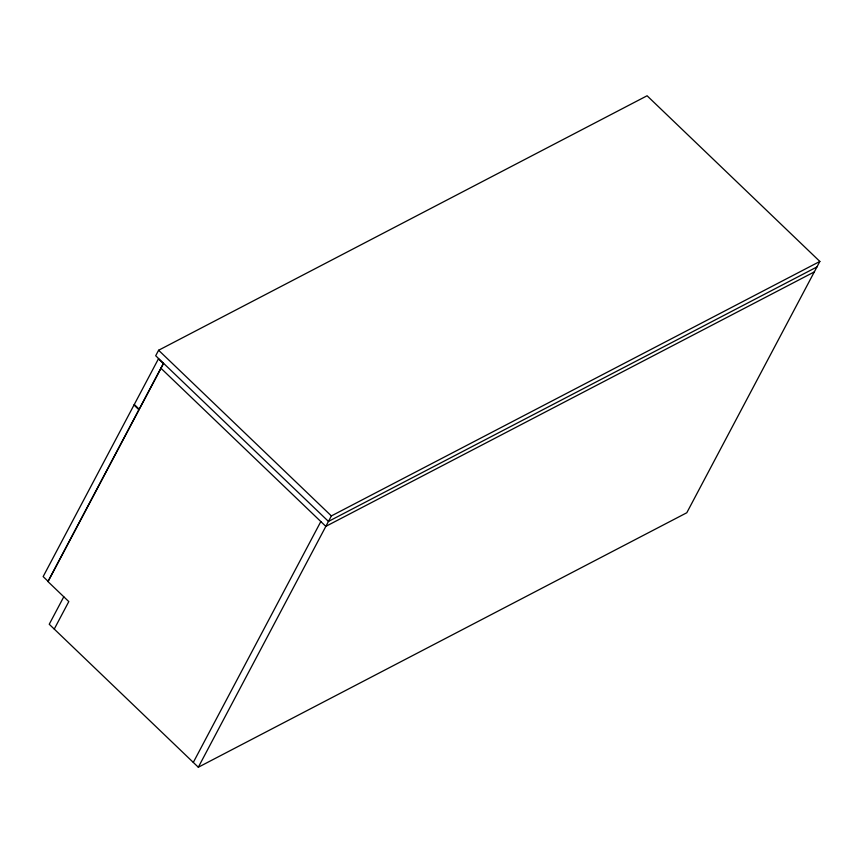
<?xml version="1.0" encoding="UTF-8"?>
<svg xmlns="http://www.w3.org/2000/svg" width="863" height="863" viewBox="0 0 863 863"><rect width="100%" height="100%" fill="white"/><g stroke="black" fill="none" stroke-linecap="round" stroke-linejoin="round"><path stroke-width="1.29" d="M63.797 596.775L49.234 624.262L198.317 767.229L686.797 512.751L819.85 261.446L647.088 95.771L158.609 350.249L155.696 355.75L328.458 521.425L816.937 266.947M163.495 363.226L47.907 581.543L68.803 601.587L54.25 629.073M193.301 762.417L320.82 521.565M198.317 767.229L331.37 515.923L819.85 261.446M814.316 271.899L325.836 526.365L160.874 368.177M158.609 350.249L331.37 515.923M133.992 405.027L43.15 576.592L48.166 581.403L139.008 409.839L133.992 405.027M158.447 358.835L134.283 404.477L139.299 409.289L163.463 363.647L158.447 358.835"/></g></svg>
